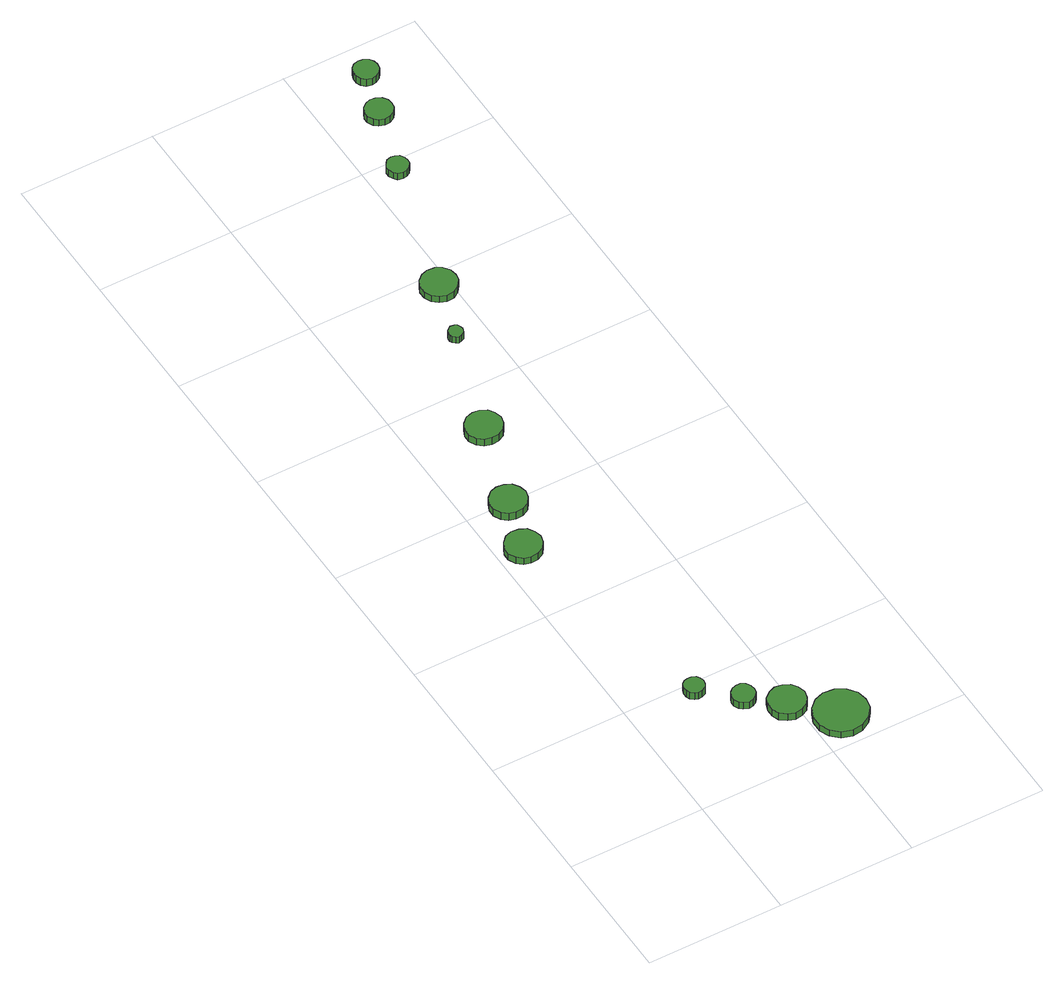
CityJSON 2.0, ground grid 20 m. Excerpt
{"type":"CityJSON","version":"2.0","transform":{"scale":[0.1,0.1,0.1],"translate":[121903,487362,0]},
"CityObjects":{
"tree1":{"type":"SolitaryVegetationObject","attributes":{"function":"something"},"geometry":[{"type":"MultiSurface","lod":"1","boundaries":[[[0,1,2,3,4,5,6,7,8,9,10,11,12,13,14]],[[15,16,17,18,19,20,21,22,23,24,25,26,27,28,29]],[[0,29,28,1]],[[1,28,27,2]],[[2,27,26,3]],[[3,26,25,4]],[[4,25,24,5]],[[5,24,23,6]],[[6,23,22,7]],[[7,22,21,8]],[[8,21,20,9]],[[9,20,19,10]],[[10,19,18,11]],[[11,18,17,12]],[[12,17,16,13]],[[13,16,15,14]],[[14,15,29,0]]]}]},
"tree2":{"type":"SolitaryVegetationObject","attributes":{"function":"something"},"geometry":[{"type":"MultiSurface","lod":"1","boundaries":[[[30,31,32,33,34,35,36,37,38,39,40,41,42,43,44]],[[45,46,47,48,49,50,51,52,53,54,55,56,57,58,59]],[[30,59,58,31]],[[31,58,57,32]],[[32,57,56,33]],[[33,56,55,34]],[[34,55,54,35]],[[35,54,53,36]],[[36,53,52,37]],[[37,52,51,38]],[[38,51,50,39]],[[39,50,49,40]],[[40,49,48,41]],[[41,48,47,42]],[[42,47,46,43]],[[43,46,45,44]],[[44,45,59,30]]]}]},
"tree3":{"type":"SolitaryVegetationObject","attributes":{"function":"something"},"geometry":[{"type":"MultiSurface","lod":"1","boundaries":[[[60,61,62,63,64,65,66,67,68,69,70,71,72,73,74]],[[75,76,77,78,79,80,81,82,83,84,85,86,87,88,89]],[[60,89,88,61]],[[61,88,87,62]],[[62,87,86,63]],[[63,86,85,64]],[[64,85,84,65]],[[65,84,83,66]],[[66,83,82,67]],[[67,82,81,68]],[[68,81,80,69]],[[69,80,79,70]],[[70,79,78,71]],[[71,78,77,72]],[[72,77,76,73]],[[73,76,75,74]],[[74,75,89,60]]]}]},
"tree4":{"type":"SolitaryVegetationObject","attributes":{"function":"something"},"geometry":[{"type":"MultiSurface","lod":"1","boundaries":[[[90,91,92,93,94,95,96,97,98,99,100,101,102,103,104]],[[105,106,107,108,109,110,111,112,113,114,115,116,117,118,119]],[[90,119,118,91]],[[91,118,117,92]],[[92,117,116,93]],[[93,116,115,94]],[[94,115,114,95]],[[95,114,113,96]],[[96,113,112,97]],[[97,112,111,98]],[[98,111,110,99]],[[99,110,109,100]],[[100,109,108,101]],[[101,108,107,102]],[[102,107,106,103]],[[103,106,105,104]],[[104,105,119,90]]]}]},
"tree5":{"type":"SolitaryVegetationObject","attributes":{"function":"something"},"geometry":[{"type":"MultiSurface","lod":"1","boundaries":[[[120,121,122,123,124,125,126,127,128,129,130,131,132,133,134]],[[135,136,137,138,139,140,141,142,143,144,145,146,147,148,149]],[[120,149,148,121]],[[121,148,147,122]],[[122,147,146,123]],[[123,146,145,124]],[[124,145,144,125]],[[125,144,143,126]],[[126,143,142,127]],[[127,142,141,128]],[[128,141,140,129]],[[129,140,139,130]],[[130,139,138,131]],[[131,138,137,132]],[[132,137,136,133]],[[133,136,135,134]],[[134,135,149,120]]]}]},
"tree6":{"type":"SolitaryVegetationObject","attributes":{"function":"something"},"geometry":[{"type":"MultiSurface","lod":"1","boundaries":[[[150,151,152,153,154,155,156,157,158,159,160,161,162,163,164]],[[165,166,167,168,169,170,171,172,173,174,175,176,177,178,179]],[[150,179,178,151]],[[151,178,177,152]],[[152,177,176,153]],[[153,176,175,154]],[[154,175,174,155]],[[155,174,173,156]],[[156,173,172,157]],[[157,172,171,158]],[[158,171,170,159]],[[159,170,169,160]],[[160,169,168,161]],[[161,168,167,162]],[[162,167,166,163]],[[163,166,165,164]],[[164,165,179,150]]]}]},
"tree7":{"type":"SolitaryVegetationObject","attributes":{"function":"something"},"geometry":[{"type":"MultiSurface","lod":"1","boundaries":[[[180,181,182,183,184,185,186,187,188,189,190,191,192,193,194]],[[195,196,197,198,199,200,201,202,203,204,205,206,207,208,209]],[[180,209,208,181]],[[181,208,207,182]],[[182,207,206,183]],[[183,206,205,184]],[[184,205,204,185]],[[185,204,203,186]],[[186,203,202,187]],[[187,202,201,188]],[[188,201,200,189]],[[189,200,199,190]],[[190,199,198,191]],[[191,198,197,192]],[[192,197,196,193]],[[193,196,195,194]],[[194,195,209,180]]]}]},
"tree8":{"type":"SolitaryVegetationObject","attributes":{"function":"something"},"geometry":[{"type":"MultiSurface","lod":"1","boundaries":[[[210,211,212,213,214,215,216,217,218,219,220,221,222,223,224]],[[225,226,227,228,229,230,231,232,233,234,235,236,237,238,239]],[[210,239,238,211]],[[211,238,237,212]],[[212,237,236,213]],[[213,236,235,214]],[[214,235,234,215]],[[215,234,233,216]],[[216,233,232,217]],[[217,232,231,218]],[[218,231,230,219]],[[219,230,229,220]],[[220,229,228,221]],[[221,228,227,222]],[[222,227,226,223]],[[223,226,225,224]],[[224,225,239,210]]]}]},
"tree9":{"type":"SolitaryVegetationObject","attributes":{"function":"something"},"geometry":[{"type":"MultiSurface","lod":"1","boundaries":[[[240,241,242,243,244,245,246,247,248,249,250,251,252,253,254]],[[255,256,257,258,259,260,261,262,263,264,265,266,267,268,269]],[[240,269,268,241]],[[241,268,267,242]],[[242,267,266,243]],[[243,266,265,244]],[[244,265,264,245]],[[245,264,263,246]],[[246,263,262,247]],[[247,262,261,248]],[[248,261,260,249]],[[249,260,259,250]],[[250,259,258,251]],[[251,258,257,252]],[[252,257,256,253]],[[253,256,255,254]],[[254,255,269,240]]]}]},
"tree10":{"type":"SolitaryVegetationObject","attributes":{"function":"something"},"geometry":[{"type":"MultiSurface","lod":"1","boundaries":[[[270,271,272,273,274,275,276,277,278,279,280,281,282,283,284]],[[285,286,287,288,289,290,291,292,293,294,295,296,297,298,299]],[[270,299,298,271]],[[271,298,297,272]],[[272,297,296,273]],[[273,296,295,274]],[[274,295,294,275]],[[275,294,293,276]],[[276,293,292,277]],[[277,292,291,278]],[[278,291,290,279]],[[279,290,289,280]],[[280,289,288,281]],[[281,288,287,282]],[[282,287,286,283]],[[283,286,285,284]],[[284,285,299,270]]]}]},
"tree11":{"type":"SolitaryVegetationObject","attributes":{"function":"something"},"geometry":[{"type":"MultiSurface","lod":"1","boundaries":[[[300,301,302,303,304,305,306,307,308,309,310,311,312,313,314]],[[315,316,317,318,319,320,321,322,323,324,325,326,327,328,329]],[[300,329,328,301]],[[301,328,327,302]],[[302,327,326,303]],[[303,326,325,304]],[[304,325,324,305]],[[305,324,323,306]],[[306,323,322,307]],[[307,322,321,308]],[[308,321,320,309]],[[309,320,319,310]],[[310,319,318,311]],[[311,318,317,312]],[[312,317,316,313]],[[313,316,315,314]],[[314,315,329,300]]]}]},
"tree12":{"type":"SolitaryVegetationObject","attributes":{"function":"something"},"geometry":[{"type":"MultiSurface","lod":"1","boundaries":[[[330,331,332,333,334,335,336,337,338,339,340,341,342,343,344]],[[345,346,347,348,349,350,351,352,353,354,355,356,357,358,359]],[[330,359,358,331]],[[331,358,357,332]],[[332,357,356,333]],[[333,356,355,334]],[[334,355,354,335]],[[335,354,353,336]],[[336,353,352,337]],[[337,352,351,338]],[[338,351,350,339]],[[339,350,349,340]],[[340,349,348,341]],[[341,348,347,342]],[[342,347,346,343]],[[343,346,345,344]],[[344,345,359,330]]]}]}
},
"vertices":[
[112,182,21],[110,188,21],[107,193,21],[101,196,21],[95,196,21],[90,195,21],[85,191,21],[83,185,21],[83,179,21],[85,173,21],[90,169,21],[95,167,21],[101,168,21],[107,171,21],[110,176,21],[110,176,8],[107,171,8],[101,168,8],[95,167,8],[90,169,8],[85,173,8],[83,179,8],[83,185,8],[85,191,8],[90,195,8],[95,196,8],[101,196,8],[107,193,8],[110,188,8],[112,182,8],
[163,139,17],[162,146,17],[158,152,17],[152,156,17],[145,156,17],[138,154,17],[133,149,17],[130,143,17],[130,136,17],[133,129,17],[138,125,17],[145,122,17],[152,123,17],[158,127,17],[162,132,17],[162,132,4],[158,127,4],[152,123,4],[145,122,4],[138,125,4],[133,129,4],[130,136,4],[130,143,4],[133,149,4],[138,154,4],[145,156,4],[152,156,4],[158,152,4],[162,146,4],[163,139,4],
[62,514,20],[59,525,20],[53,534,20],[43,539,20],[32,540,20],[22,537,20],[14,529,20],[9,519,20],[9,508,20],[14,498,20],[22,491,20],[32,488,20],[43,489,20],[53,494,20],[59,503,20],[59,503,8],[53,494,8],[43,489,8],[32,488,8],[22,491,8],[14,498,8],[9,508,8],[9,519,8],[14,529,8],[22,537,8],[32,540,8],[43,539,8],[53,534,8],[59,525,8],[62,514,8],
[216,99,19],[213,110,19],[207,119,19],[197,124,19],[186,126,19],[176,122,19],[167,115,19],[163,105,19],[163,93,19],[167,83,19],[176,76,19],[186,72,19],[197,74,19],[207,79,19],[213,88,19],[213,88,6],[207,79,6],[197,74,6],[186,72,6],[176,76,6],[167,83,6],[163,93,6],[163,105,6],[167,115,6],[176,122,6],[186,126,6],[197,124,6],[207,119,6],[213,110,6],[216,99,6],
[87,594,18],[84,605,18],[78,614,18],[68,619,18],[57,620,18],[47,617,18],[39,609,18],[34,599,18],[34,588,18],[39,578,18],[47,571,18],[57,568,18],[68,569,18],[78,574,18],[84,583,18],[84,583,5],[78,574,5],[68,569,5],[57,568,5],[47,571,5],[39,578,5],[34,588,5],[34,599,5],[39,609,5],[47,617,5],[57,620,5],[68,619,5],[78,614,5],[84,605,5],[87,594,5],
[279,47,17],[276,63,17],[266,76,17],[252,84,17],[236,86,17],[221,81,17],[209,70,17],[203,56,17],[203,39,17],[209,25,17],[221,14,17],[236,9,17],[252,11,17],[266,19,17],[276,32,17],[276,32,5],[266,19,5],[252,11,5],[236,9,5],[221,14,5],[209,25,5],[203,39,5],[203,56,5],[209,70,5],[221,81,5],[236,86,5],[252,84,5],[266,76,5],[276,63,5],[279,47,5],
[128,725,17],[125,736,17],[119,745,17],[109,750,17],[99,751,17],[88,748,17],[80,740,17],[75,730,17],[75,719,17],[80,709,17],[88,702,17],[99,699,17],[109,700,17],[119,705,17],[125,714,17],[125,714,4],[119,705,4],[109,700,4],[99,699,4],[88,702,4],[80,709,4],[75,719,4],[75,730,4],[80,740,4],[88,748,4],[99,751,4],[109,750,4],[119,745,4],[125,736,4],[128,725,4],
[166,887,17],[165,891,17],[163,895,17],[159,897,17],[154,898,17],[150,896,17],[147,893,17],[145,889,17],[145,885,17],[147,881,17],[150,878,17],[154,876,17],[159,877,17],[163,879,17],[165,883,17],[165,883,5],[163,879,5],[159,877,5],[154,876,5],[150,878,5],[147,881,5],[145,885,5],[145,889,5],[147,893,5],[150,896,5],[154,898,5],[159,897,5],[163,895,5],[165,891,5],[166,887,5],
[206,970,21],[204,981,21],[197,990,21],[188,995,21],[177,996,21],[167,993,21],[159,986,21],[154,976,21],[154,965,21],[159,955,21],[167,948,21],[177,944,21],[188,945,21],[197,951,21],[204,960,21],[204,960,9],[197,951,9],[188,945,9],[177,944,9],[167,948,9],[159,955,9],[154,965,9],[154,976,9],[159,986,9],[167,993,9],[177,996,9],[188,995,9],[197,990,9],[204,981,9],[206,970,9],
[257,1178,21],[256,1184,21],[252,1190,21],[246,1193,21],[240,1194,21],[233,1192,21],[229,1187,21],[226,1181,21],[226,1175,21],[229,1169,21],[233,1164,21],[240,1162,21],[246,1163,21],[252,1166,21],[256,1172,21],[256,1172,9],[252,1166,9],[246,1163,9],[240,1162,9],[233,1164,9],[229,1169,9],[226,1175,9],[226,1181,9],[229,1187,9],[233,1192,9],[240,1194,9],[246,1193,9],[252,1190,9],[256,1184,9],[257,1178,9],
[293,1279,17],[292,1287,17],[287,1294,17],[279,1298,17],[271,1299,17],[263,1296,17],[257,1291,17],[253,1283,17],[253,1275,17],[257,1267,17],[263,1262,17],[271,1259,17],[279,1260,17],[287,1264,17],[292,1271,17],[292,1271,5],[287,1264,5],[279,1260,5],[271,1259,5],[263,1262,5],[257,1267,5],[253,1275,5],[253,1283,5],[257,1291,5],[263,1296,5],[271,1299,5],[279,1298,5],[287,1294,5],[292,1287,5],[293,1279,5],
[313,1349,16],[312,1356,16],[308,1362,16],[301,1366,16],[294,1367,16],[286,1365,16],[281,1360,16],[278,1353,16],[278,1345,16],[281,1338,16],[286,1333,16],[294,1331,16],[301,1332,16],[308,1336,16],[312,1342,16],[312,1342,3],[308,1336,3],[301,1332,3],[294,1331,3],[286,1333,3],[281,1338,3],[278,1345,3],[278,1353,3],[281,1360,3],[286,1365,3],[294,1367,3],[301,1366,3],[308,1362,3],[312,1356,3],[313,1349,3]
]}
